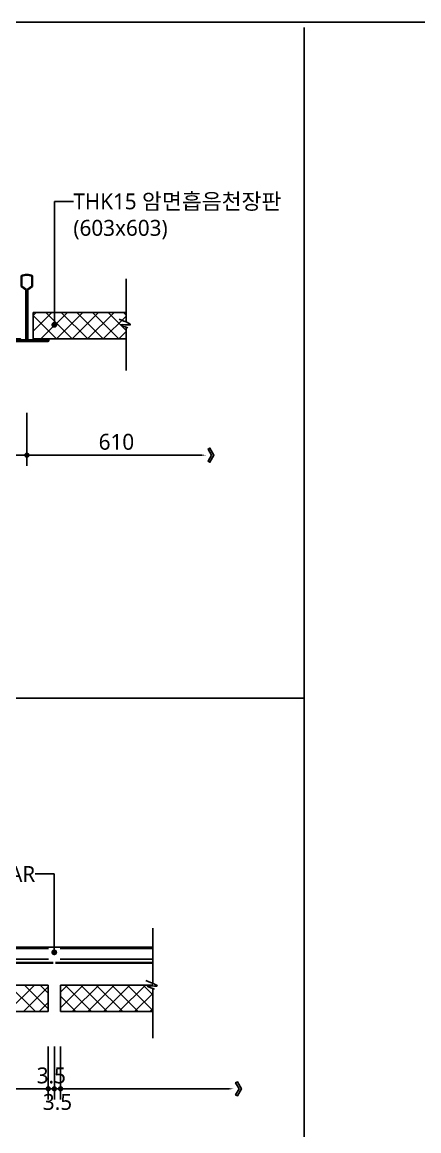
# Model space of a CAD drawing. Header units: millimetres. Extents: x 1394 to 74708, y 590 to 17190.
# Drawn here: x 5796 to 8045, y 10909 to 17190 of the extents above; entities that cross this region are included whole.
import ezdxf
from ezdxf.enums import TextEntityAlignment as Align

# ---------------------------------------------------------------- set-up
doc = ezdxf.new("R2010")
doc.units = ezdxf.units.MM
doc.layers.get('Defpoints').update_dxf_attribs({"color": 152})
for name, color, linetype in [('A-DIM-N', 7, 'Continuous'), ('A-LINE-3', 7, 'Continuous'), ('A-TXT-N', 3, 'Continuous'), ('AA-MKXS', 7, 'Continuous'), ('DIM', 7, 'Continuous'), ('MITONE', 6, 'Continuous'), ('MITONE2', 5, 'Continuous'), ('T-BAR', 4, 'Continuous')]:
    doc.layers.add(name, color=color, linetype=linetype)
doc.styles.add('NH', font='malgun.ttf')
doc.styles.add('돋움체', font='malgun.ttf')
doc.styles.add('스타일1', font='malgun.ttf')
doc.dimstyles.new('DA(N)', dxfattribs={"dimtxt": 3, "dimasz": 1, "dimexe": 2, "dimexo": 2, "dimgap": 1, "dimtad": 1, "dimdec": 0, "dimdsep": 46, "dimlunit": 6, "dimtxsty": 'NH', "dimblk": 'DOT', "dimcen": 2.5, "dimdle": 1.5, "dimclrd": 256, "dimclre": 256, "dimclrt": 3, "dimadec": 0, "dimazin": 0, "dimtfac": 1, "dimtdec": 0, "dimtix": 1, "dimtmove": 2, "dimatfit": 3, "dimfxl": 2, "dimtvp": 1, "dimtolj": 1, "dimtzin": 0, "dimlwd": -1, "dimarcsym": 0})

# ---------------------------------------------------------------- blocks, each defined once
blk = doc.blocks.new('_DOT')
at = {"color": 0, "linetype": 'ByBlock'}
blk.add_line((-0.5, 0), (-1, 0), dxfattribs=at)
at = {"color": 0, "linetype": 'ByBlock', "const_width": 0.5}
blk.add_lwpolyline([(-0.25, 0, 1), (0.25, 0, 1)], format="xyb", close=True, dxfattribs=at)
blk = doc.blocks.new('*D59')
at = {"layer": 'A-DIM-N', "lineweight": -2, "transparency": 16777216}
for p, q in [((2714.7, 11386.6), (2714.7, 11086.6)), ((5943.6, 11386.6), (5943.6, 11086.6))]:
    blk.add_line(p, q, dxfattribs=at)
at = {"layer": 'A-DIM-N', "transparency": 16777216}
blk.add_line((5913.6, 11146.6), (2744.7, 11146.6), dxfattribs=at)
at = {"layer": 'Defpoints', "color": 0, "transparency": 16777216}
for p in [(2714.7, 11446.6), (5943.6, 11446.6), (2714.7, 11146.6)]:
    blk.add_point(p, dxfattribs=at)
at = {"layer": 'A-DIM-N', "transparency": 16777216, "xscale": 30, "yscale": 30, "zscale": 30, "rotation": 180}
blk.add_blockref('_DOT', (2714.7, 11146.6), dxfattribs=at)
at = {"layer": 'A-DIM-N', "transparency": 16777216, "xscale": 30, "yscale": 30, "zscale": 30}
blk.add_blockref('_DOT', (5943.6, 11146.6), dxfattribs=at)
at = {"layer": 'A-DIM-N', "color": 3, "transparency": 16777216, "insert": (4329.1, 11221.7), "char_height": 90, "attachment_point": 5, "style": '돋움체'}
blk.add_mtext('\\A1;603', dxfattribs=at)
blk = doc.blocks.new('화살표2')
at = {"layer": 'A-DIM-N'}
h = blk.add_hatch(color=256, dxfattribs=at)
h.dxf.hatch_style = 1
h.paths.add_polyline_path([(-0.76, 1.34), (-1.09, 1.15), (-0.44, 0), (-1.09, -1.15), (-0.76, -1.34), (0, 0)])
blk.add_lwpolyline([(-0.44, 0), (-1.09, 1.15), (-0.76, 1.34), (0, 0), (-0.76, -1.34), (-1.09, -1.15), (-0.44, 0)], dxfattribs=at)
blk = doc.blocks.new('*D63')
at = {"layer": 'A-DIM-N', "lineweight": -2, "transparency": 16777216}
blk.add_line((6013.6, 11386.6), (6013.6, 11086.6), dxfattribs=at)
at = {"layer": 'A-DIM-N', "transparency": 16777216}
blk.add_line((6964, 11146.6), (6043.6, 11146.6), dxfattribs=at)
blk.add_solid([(6964, 11151.6), (6964, 11141.6), (6994, 11146.6)], dxfattribs=at)
at = {"layer": 'Defpoints', "color": 0, "transparency": 16777216}
for p in [(6013.6, 11446.6), (6013.6, 11146.6), (6994, 11146.6)]:
    blk.add_point(p, dxfattribs=at)
at = {"layer": 'A-DIM-N', "transparency": 16777216, "xscale": 30, "yscale": 30, "zscale": 30, "rotation": 180}
blk.add_blockref('_DOT', (6013.6, 11146.6), dxfattribs=at)
blk = doc.blocks.new('A$C645677BD')
at = {"layer": 'T-BAR'}
for p, q in [((9.25, 37.12), (9.25, 31.03)), ((9.65, 36.89), (9.65, 31.24)), ((15.35, 36.89), (15.35, 31.27)), ((15.75, 37.12), (15.75, 31.06)), ((9.25, 31.03), (11.9, 29.14)), ((9.65, 31.24), (12.3, 29.36)), ((11.9, 29.14), (11.9, 0.9)), ((12.3, 29.36), (12.3, 0.5)), ((15.35, 31.27), (12.7, 29.36)), ((12.7, 29.36), (12.7, 0.5)), ((15.75, 31.06), (13.1, 29.14)), ((13.1, 29.14), (13.1, 0.9)), ((0.7, 1.4), (8.8, 1.4)), ((0.7, 1), (8.8, 1)), ((0.7, 0.4), (24.3, 0.4)), ((1.5, 0.9), (11.9, 0.9)), ((1.5, 0.9), (1.5, 0.5)), ((1.5, 0.5), (12.3, 0.5)), ((23.5, 0.5), (12.7, 0.5)), ((23.5, 0.9), (13.1, 0.9)), ((24.3, 1.4), (16.2, 1.4)), ((24.3, 1), (16.2, 1)), ((23.5, 0.9), (23.5, 0.5)), ((24.3, 0), (0.7, 0))]:
    blk.add_line(p, q, dxfattribs=at)
for centre, radius, start, end in [((12.5, 31.53), 6.47, 59.85146, 120.14854), ((12.5, 31.53), 6.07, 62.00155, 117.99845), ((0.7, 0.7), 0.698, 90, 270), ((0.7, 0.7), 0.298, 90, 270), ((8.8, 1.2), 0.2, 270, 90), ((16.2, 1.2), 0.2, 90, 270), ((24.3, 0.7), 0.698, 270, 90), ((24.3, 0.7), 0.298, 270, 90)]:
    blk.add_arc(centre, radius, start, end, dxfattribs=at)
blk = doc.blocks.new('*D52')
at = {"layer": 'A-DIM-N', "lineweight": -2, "transparency": 16777216}
for p, q in [((2611.5, 14976.7), (2611.5, 14676.7)), ((5822.7, 14976.7), (5822.7, 14676.7))]:
    blk.add_line(p, q, dxfattribs=at)
at = {"layer": 'A-DIM-N', "transparency": 16777216}
blk.add_line((5792.7, 14736.7), (2641.5, 14736.7), dxfattribs=at)
at = {"layer": 'Defpoints', "color": 0, "transparency": 16777216}
for p in [(2611.5, 15036.7), (5822.7, 15036.7), (2611.5, 14736.7)]:
    blk.add_point(p, dxfattribs=at)
at = {"layer": 'A-DIM-N', "transparency": 16777216, "xscale": 30, "yscale": 30, "zscale": 30, "rotation": 180}
blk.add_blockref('_DOT', (2611.5, 14736.7), dxfattribs=at)
at = {"layer": 'A-DIM-N', "transparency": 16777216, "xscale": 30, "yscale": 30, "zscale": 30}
blk.add_blockref('_DOT', (5822.7, 14736.7), dxfattribs=at)
at = {"layer": 'A-DIM-N', "color": 3, "transparency": 16777216, "insert": (4217.1, 14811.8), "char_height": 90, "attachment_point": 5, "style": '돋움체'}
blk.add_mtext('\\A1;610', dxfattribs=at)
blk = doc.blocks.new('*D53')
at = {"layer": 'A-DIM-N', "lineweight": -2, "transparency": 16777216}
blk.add_line((5822.7, 14976.7), (5822.7, 14676.7), dxfattribs=at)
at = {"layer": 'A-DIM-N', "transparency": 16777216}
blk.add_line((6808.1, 14736.7), (5852.7, 14736.7), dxfattribs=at)
blk.add_solid([(6808.1, 14741.7), (6808.1, 14731.7), (6838.1, 14736.7)], dxfattribs=at)
at = {"layer": 'Defpoints', "color": 0, "transparency": 16777216}
for p in [(5822.7, 15036.7), (5822.7, 14736.7), (6838.1, 14736.7)]:
    blk.add_point(p, dxfattribs=at)
at = {"layer": 'A-DIM-N', "transparency": 16777216, "xscale": 30, "yscale": 30, "zscale": 30, "rotation": 180}
blk.add_blockref('_DOT', (5822.7, 14736.7), dxfattribs=at)
at = {"layer": 'A-DIM-N', "color": 3, "transparency": 16777216, "insert": (6330.4, 14811.8), "char_height": 90, "attachment_point": 5, "style": '돋움체'}
blk.add_mtext('\\A1;610', dxfattribs=at)
blk = doc.blocks.new('*D55')
at = {"layer": 'A-DIM-N', "lineweight": -2, "transparency": 16777216}
for p, q in [((5978.6, 11386.6), (5978.6, 11086.6)), ((6013.6, 11386.6), (6013.6, 11086.6))]:
    blk.add_line(p, q, dxfattribs=at)
at = {"layer": 'A-DIM-N', "transparency": 16777216}
for p, q in [((5948.6, 11146.6), (5918.6, 11146.6)), ((5978.6, 11146.6), (6013.6, 11146.6)), ((6043.6, 11146.6), (6073.6, 11146.6))]:
    blk.add_line(p, q, dxfattribs=at)
at = {"layer": 'Defpoints', "color": 0, "transparency": 16777216}
for p in [(5978.6, 11446.6), (6013.6, 11446.6), (6013.6, 11146.6)]:
    blk.add_point(p, dxfattribs=at)
at = {"layer": 'A-DIM-N', "transparency": 16777216, "xscale": 30, "yscale": 30, "zscale": 30}
blk.add_blockref('_DOT', (5978.6, 11146.6), dxfattribs=at)
at = {"layer": 'A-DIM-N', "transparency": 16777216, "xscale": 30, "yscale": 30, "zscale": 30, "rotation": 180}
blk.add_blockref('_DOT', (6013.6, 11146.6), dxfattribs=at)
at = {"layer": 'A-DIM-N', "color": 3, "transparency": 16777216, "insert": (5996.1, 11071.5), "char_height": 90, "attachment_point": 5, "style": '돋움체'}
blk.add_mtext('\\A1;3.5', dxfattribs=at)
blk = doc.blocks.new('*D56')
at = {"layer": 'A-DIM-N', "lineweight": -2, "transparency": 16777216}
for p, q in [((5943.6, 11386.6), (5943.6, 11086.6)), ((5978.6, 11386.6), (5978.6, 11086.6))]:
    blk.add_line(p, q, dxfattribs=at)
at = {"layer": 'A-DIM-N', "transparency": 16777216}
for p, q in [((5913.6, 11146.6), (5883.6, 11146.6)), ((5943.6, 11146.6), (5978.6, 11146.6)), ((6008.6, 11146.6), (6038.6, 11146.6))]:
    blk.add_line(p, q, dxfattribs=at)
at = {"layer": 'Defpoints', "color": 0, "transparency": 16777216}
for p in [(5943.6, 11446.6), (5978.6, 11446.6), (5978.6, 11146.6)]:
    blk.add_point(p, dxfattribs=at)
at = {"layer": 'A-DIM-N', "transparency": 16777216, "xscale": 30, "yscale": 30, "zscale": 30}
blk.add_blockref('_DOT', (5943.6, 11146.6), dxfattribs=at)
at = {"layer": 'A-DIM-N', "transparency": 16777216, "xscale": 30, "yscale": 30, "zscale": 30, "rotation": 180}
blk.add_blockref('_DOT', (5978.6, 11146.6), dxfattribs=at)
at = {"layer": 'A-DIM-N', "color": 3, "transparency": 16777216, "insert": (5961.1, 11221.7), "char_height": 90, "attachment_point": 5, "style": '돋움체'}
blk.add_mtext('\\A1;3.5', dxfattribs=at)

msp = doc.modelspace()

# ---------------------------------------------------------------- linework, layer by layer
for p, q in [((6385.38, 15491.19), (6385.38, 15735.44)), ((6385.38, 15215.84), (6385.38, 15461.16)), ((6536.15, 11740.26), (6536.15, 12056.19)), ((6536.15, 11434.4), (6536.15, 11714.76))]:
    msp.add_line(p, q)
for points in [[(6395.83, 15457.38), (6355.21, 15475.55), (6407.25, 15475.48), (6346.15, 15506.86)], [(6546.6, 11710.98), (6505.98, 11729.15), (6558.02, 11729.08), (6496.92, 11760.46)]]:
    msp.add_spline(points, degree=3)
at = {"layer": 'A-LINE-3'}
for p, q in [((7395, 17160), (7395, 6960)), ((1395, 13360), (7395, 13360))]:
    msp.add_line(p, q, dxfattribs=at)
at = {"layer": 'AA-MKXS'}
for p, q in [((5978.35, 16174.69), (5978.35, 15475.29)), ((6086.22, 16174.69), (5978.35, 16174.69))]:
    msp.add_line(p, q, dxfattribs=at)
at = {"layer": 'AA-MKXS', "const_width": 16.67}
msp.add_lwpolyline([(5970.01, 15475.29, 1), (5986.68, 15475.29, 1)], format="xyb", close=True, dxfattribs=at)
at = {"layer": 'Defpoints'}
msp.add_lwpolyline([(22005, 17190), (1395, 17190), (1395, 630), (22005, 630)], close=True, dxfattribs=at)
at = {"layer": 'DIM'}
for q in [(5869.91, 12363.86), (5977.78, 11919.91)]:
    msp.add_line((5977.78, 12363.86), q, dxfattribs=at)
at = {"layer": 'DIM', "const_width": 16.67}
msp.add_lwpolyline([(5969.45, 11919.91, 1), (5986.11, 11919.91, 1)], format="xyb", close=True, dxfattribs=at)
at = {"layer": 'MITONE'}
for p, q in [((5857.75, 15545.11), (6385.38, 15545.11)), ((5857.75, 15545.11), (5857.75, 15395.11)), ((5857.75, 15395.11), (6385.38, 15395.11)), ((5943.59, 11733.93), (4367.92, 11733.93)), ((5943.59, 11733.93), (5943.59, 11583.93)), ((6013.59, 11733.93), (6536.15, 11733.93)), ((6013.59, 11733.93), (6013.59, 11583.93)), ((5943.59, 11583.93), (4367.92, 11583.93)), ((6013.59, 11583.93), (6536.15, 11583.93))]:
    msp.add_line(p, q, dxfattribs=at)
at = {"layer": 'MITONE2'}
for p, q in [((5857.75, 15527.6), (5875.26, 15545.11)), ((5857.75, 15439.21), (5963.65, 15545.11)), ((5990.81, 15395.11), (5857.75, 15528.17)), ((5902.04, 15395.11), (6052.04, 15545.11)), ((6079.19, 15395.11), (5929.19, 15545.11)), ((5990.43, 15395.11), (6140.43, 15545.11)), ((6167.58, 15395.11), (6017.58, 15545.11)), ((6078.82, 15395.11), (6228.82, 15545.11)), ((6255.97, 15395.11), (6105.97, 15545.11)), ((6167.21, 15395.11), (6317.21, 15545.11)), ((6344.36, 15395.11), (6194.36, 15545.11)), ((6255.59, 15395.11), (6385.38, 15524.9)), ((6385.38, 15442.48), (6282.75, 15545.11)), ((6385.38, 15530.87), (6371.14, 15545.11)), ((6343.98, 15395.11), (6385.38, 15436.51)), ((5715.49, 11583.93), (5865.49, 11733.93)), ((5870.79, 11583.93), (5720.79, 11733.93)), ((5803.88, 11583.93), (5943.59, 11723.65)), ((5943.59, 11599.52), (5809.18, 11733.93)), ((5943.59, 11687.91), (5897.57, 11733.93)), ((6013.59, 11694.56), (6052.97, 11733.93)), ((6013.59, 11606.17), (6141.35, 11733.93)), ((6189.27, 11583.93), (6039.27, 11733.93)), ((6079.74, 11583.93), (6229.74, 11733.93)), ((6277.66, 11583.93), (6127.66, 11733.93)), ((6168.13, 11583.93), (6318.13, 11733.93)), ((6366.05, 11583.93), (6216.05, 11733.93)), ((6256.52, 11583.93), (6406.52, 11733.93)), ((6454.44, 11583.93), (6304.44, 11733.93)), ((6344.91, 11583.93), (6494.91, 11733.93)), ((6536.15, 11590.61), (6392.83, 11733.93)), ((6433.3, 11583.93), (6536.15, 11686.78)), ((6536.15, 11678.99), (6481.21, 11733.93)), ((5892.27, 11583.93), (5943.59, 11635.26)), ((6100.88, 11583.93), (6013.59, 11671.22)), ((6521.68, 11583.93), (6536.15, 11598.39))]:
    msp.add_line(p, q, dxfattribs=at)
at = {"layer": 'T-BAR', "color": 1}
for p, q in [((4367.92, 11949.98), (6536.15, 11949.98)), ((5946.09, 11941.23), (4367.92, 11941.23)), ((6011.09, 11941.23), (6536.15, 11941.23)), ((5946.09, 11880.6), (4367.92, 11880.6)), ((6011.09, 11880.6), (6536.15, 11880.6)), ((5972.59, 11861.32), (4367.92, 11861.32)), ((5972.59, 11858.66), (4367.92, 11858.66)), ((5984.59, 11861.32), (6536.15, 11861.32)), ((5984.59, 11858.66), (6536.15, 11858.66))]:
    msp.add_line(p, q, dxfattribs=at)

# ---------------------------------------------------------------- block references
at = {"layer": 'A-DIM-N', "xscale": 30, "yscale": 30, "zscale": 30}
for p in [(6883.13, 14736.7), (7038.98, 11146.6), (7038.98, 11146.6)]:
    msp.add_blockref('화살표2', p, dxfattribs=at)
at = {"layer": 'T-BAR', "xscale": 10, "yscale": 10, "zscale": 10}
msp.add_blockref('A$C645677BD', (5697.75, 15381.16), dxfattribs=at)

# ---------------------------------------------------------------- texts
at = {"layer": 'A-TXT-N', "style": '스타일1'}
for s, p in [('THK15 암면흡음천장판', (6086.22, 16174.69)), ('(603x603)', (6086.22, 16024.69))]:
    msp.add_text(s, height=90, dxfattribs=at).set_placement(p, align=Align.MIDDLE_LEFT)
msp.add_text('CROSS T-BAR', height=90, dxfattribs=at).set_placement((5869.91, 12363.86), align=Align.MIDDLE_RIGHT)

# ---------------------------------------------------------------- dimensions: what is measured, and where the dimension line sits
at = {"layer": 'A-DIM-N'}
for base, p1, p2, text, override, picture, middle in [((2611.54, 14736.7), (5822.75, 15036.7), (2611.54, 15036.7), '610', {"dimscale": 30, "dimtxsty": '돋움체'}, '*D52', (4217.14, 14811.76)), ((5822.75, 14736.7), (6838.13, 14736.7), (5822.75, 15036.7), '610', {"dimscale": 30, "dimtxsty": '돋움체', "dimblk2": 'DOT', "dimsah": 1}, '*D53', (6330.44, 14811.76)), ((2714.69, 11146.6), (5943.59, 11446.6), (2714.69, 11446.6), '603', {"dimscale": 30, "dimtxsty": '돋움체'}, '*D59', (4329.14, 11221.66)), ((6013.59, 11146.6), (6993.98, 11146.6), (6013.59, 11446.6), ' ', {"dimscale": 30, "dimtxsty": '돋움체', "dimblk2": 'DOT', "dimsah": 1}, '*D63', (6503.79, 11146.6))]:
    dim = msp.add_linear_dim(base=base, p1=p1, p2=p2, angle=180, text=text, dimstyle='DA(N)', override=override, dxfattribs=at)
    dim.commit()
    dim.dimension.update_dxf_attribs({"geometry": picture, "text_midpoint": middle})
for base, p1, p2, override, picture, middle in [((5978.59, 11146.6), (5943.59, 11446.6), (5978.59, 11446.6), {"dimscale": 30, "dimdec": 1, "dimlfac": 0.1, "dimtxsty": '돋움체'}, '*D56', (5961.09, 11221.66)), ((6013.59, 11146.6), (5978.59, 11446.6), (6013.59, 11446.6), {"dimscale": 30, "dimtad": 4, "dimdec": 1, "dimlfac": 0.1, "dimtxsty": '돋움체'}, '*D55', (5996.09, 11071.54))]:
    dim = msp.add_linear_dim(base=base, p1=p1, p2=p2, dimstyle='DA(N)', override=override, dxfattribs=at)
    dim.commit()
    dim.dimension.update_dxf_attribs({"geometry": picture, "text_midpoint": middle})

doc.saveas('drawing.dxf')
